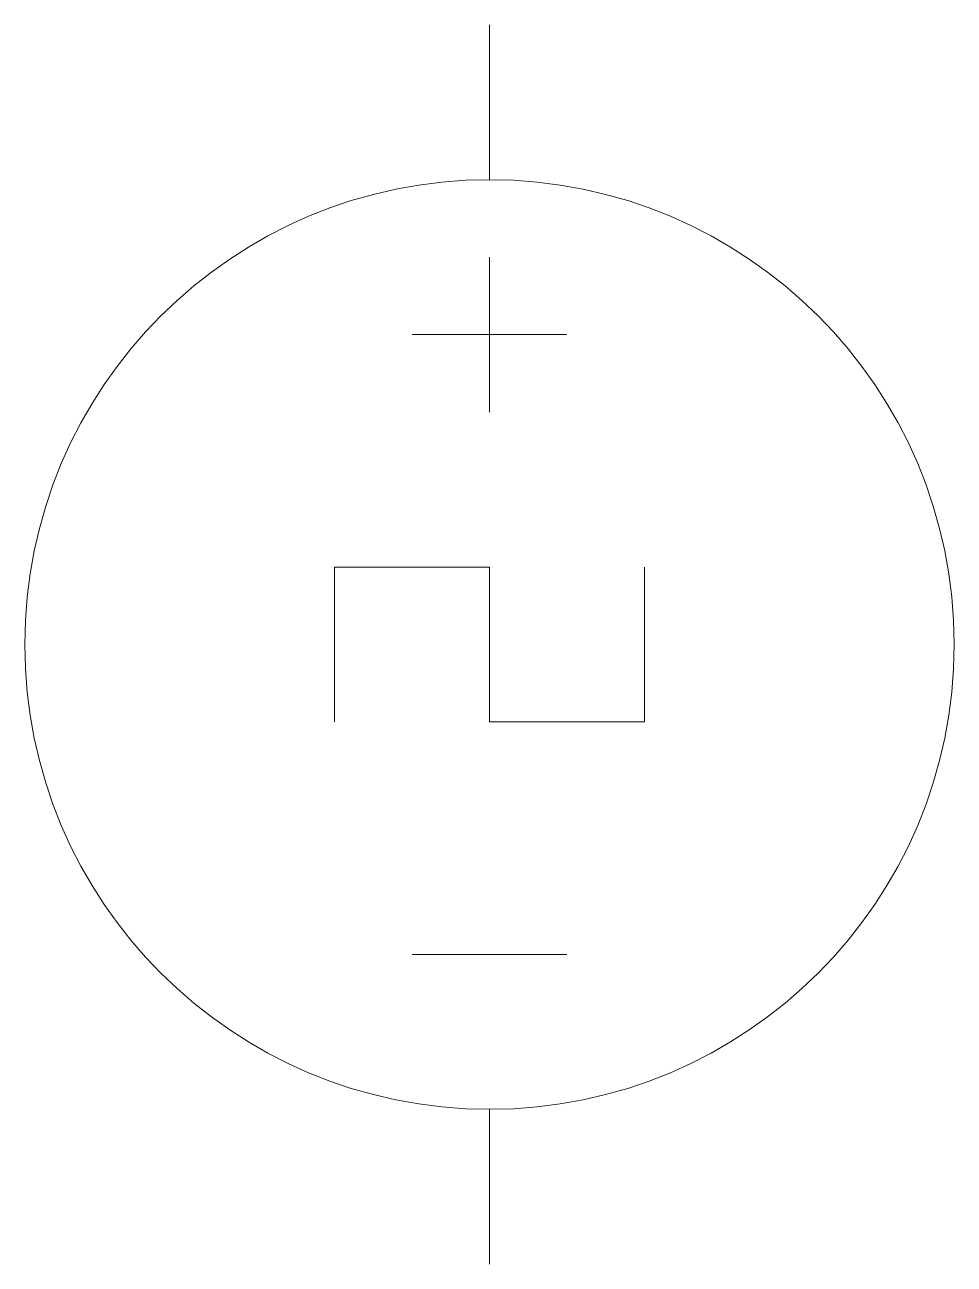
# Model space of a CAD drawing. Header units: millimetres. Extents: x -30 to 30, y 0 to 80.
import ezdxf

# ---------------------------------------------------------------- set-up
doc = ezdxf.new("R2010")
doc.units = ezdxf.units.MM
doc.layers.get('0').update_dxf_attribs({"lineweight": 0, "true_color": 0xffffff})

msp = doc.modelspace()

# ---------------------------------------------------------------- linework, layer by layer
for p, q in [((0, 70), (0, 80)), ((0, 55), (0, 65)), ((5, 60), (-5, 60)), ((-10, 45), (0, 45)), ((-10, 45), (-10, 35)), ((0, 45), (0, 35)), ((10, 35), (10, 45)), ((0, 35), (10, 35)), ((-5, 20), (5, 20)), ((0, 10), (0, 0))]:
    msp.add_line(p, q)
msp.add_circle((0, 40), 30)

doc.saveas('drawing.dxf')
